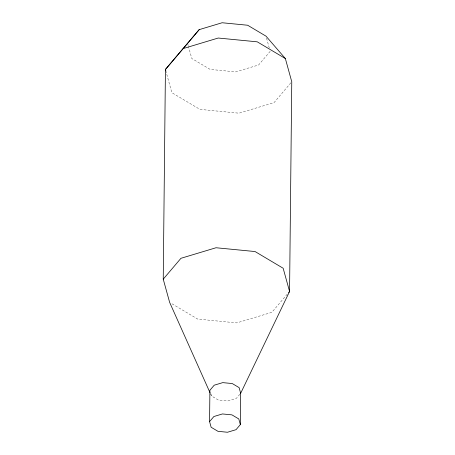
<?xml version="1.0" encoding="UTF-8"?>
<svg xmlns="http://www.w3.org/2000/svg" width="455" height="455" viewBox="0 0 455 455"><rect width="100%" height="100%" fill="white"/><g stroke="black" fill="none" stroke-linecap="round" stroke-linejoin="round"><path stroke-width="0.34" stroke-dasharray="2.27 1.71" d="M270.196 51.341L258.611 64.985L235.679 71.884L210.153 69.405L191.782 58.485L188.501 46.598M290.853 82.827L274.046 102.631L238.972 113.181L199.933 109.382L171.842 92.678L165.813 70.826M287.293 294.146L271.851 312.34L236.776 322.891L197.737 319.091L171.478 303.485M239.808 394.297L236.355 398.364L227.813 400.935L218.303 400.008L211.461 395.941L210.307 393.359M266.55 38.135L269.286 48.037M187.591 43.299L188.319 45.938M210.767 393.427L211.461 395.941"/><path stroke-width="0.68" d="M210.022 392.71L169.647 302.393L163.237 279.171L165.432 69.461L199.176 29.649L222.114 22.75L247.639 25.235L266.004 36.155L285.353 58.536L291.763 81.758L289.568 291.467L240.672 393.279L240.342 424.595L236.031 429.679L227.483 432.25L217.979 431.323L211.137 427.256L209.573 421.597L209.903 390.282L214.214 385.197L222.762 382.627L232.272 383.554L239.114 387.62L240.672 393.279M165.813 70.826L165.432 69.461L199.176 29.649M163.237 279.171L180.954 258.298L216.028 247.748L255.067 251.547L283.158 268.245L289.568 291.467L288.658 292.537M209.573 421.597L213.89 416.518L222.432 413.948L231.942 414.869L238.784 418.941L240.342 424.595M183.149 48.588L218.224 38.032L257.263 41.832L285.353 58.536"/></g></svg>
